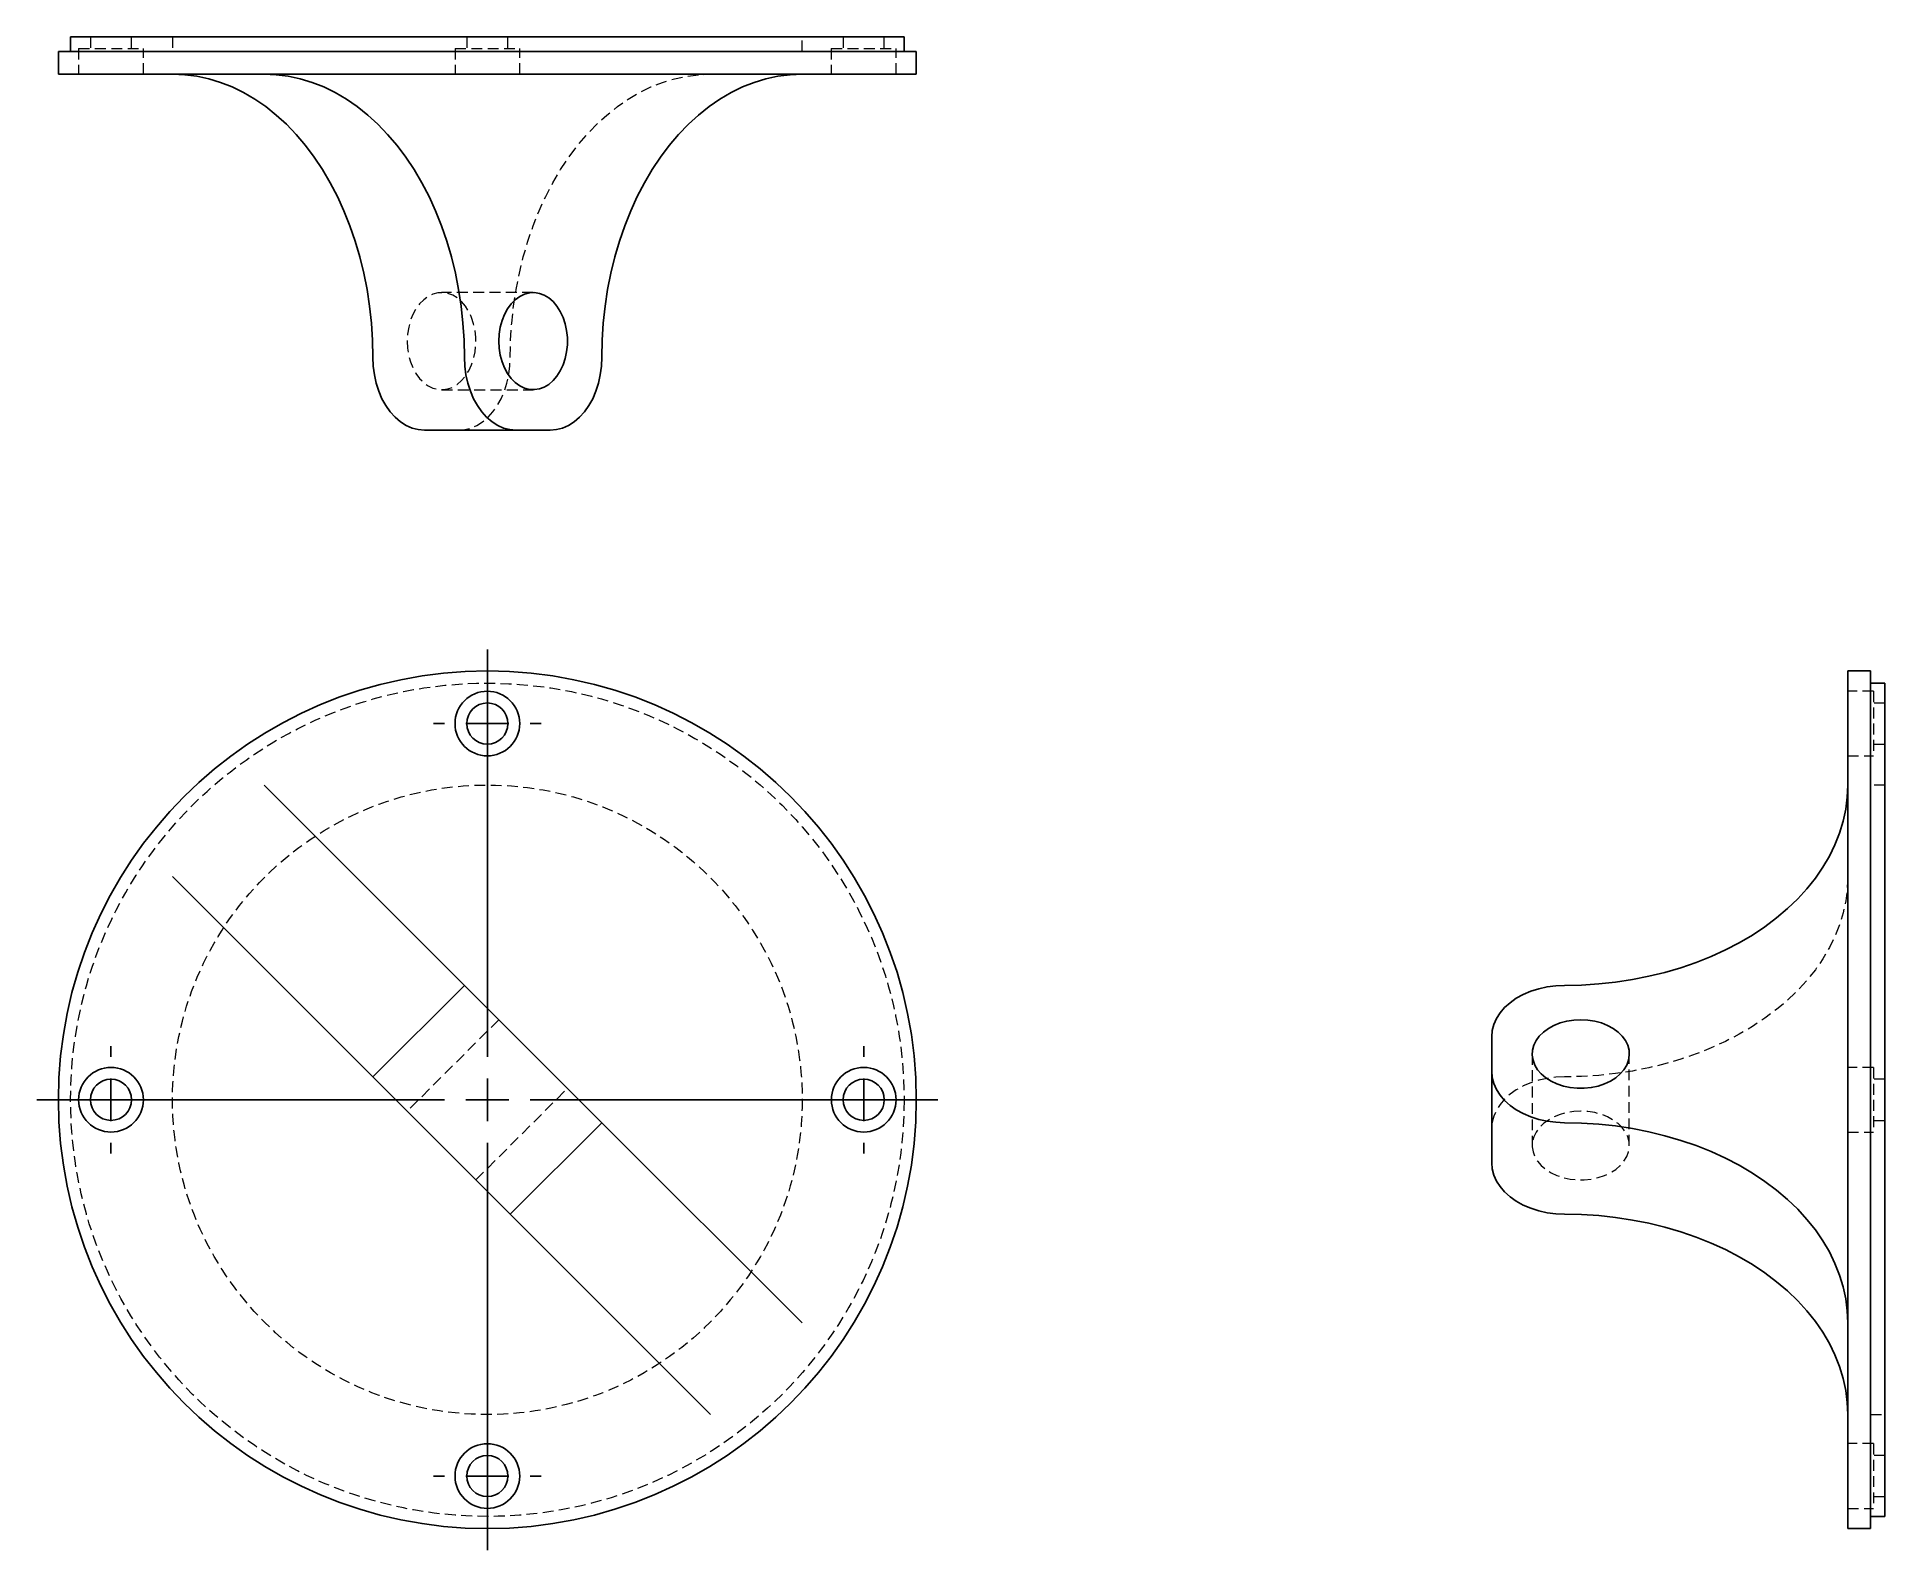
# Model space of a CAD drawing. Header units: millimetres. Extents: x 30 to 246, y 4 to 181.
import ezdxf

# ---------------------------------------------------------------- set-up
doc = ezdxf.new("R2010")
doc.units = ezdxf.units.MM
doc.linetypes.add('HIDDEN', pattern=[1.905, 1.27, -0.635])
doc.layers.add('10', color=7, linetype='Continuous')

# ---------------------------------------------------------------- blocks, each defined once
blk = doc.blocks.new('SW_CENTERMARKSYMBOL_0')
at = {"layer": '10', "color": 0}
for p, q in [((0, 5), (0, 52.5)), ((0, 0), (0, 2.5)), ((-5, 0), (-52.5, 0)), ((0, 0), (-2.5, 0)), ((0, 0), (0, -2.5)), ((0, 0), (2.5, 0)), ((5, 0), (52.5, 0)), ((0, -5), (0, -52.5))]:
    blk.add_line(p, q, dxfattribs=at)
blk = doc.blocks.new('SW_CENTERMARKSYMBOL_1')
at = {"layer": '10', "color": 0}
for p, q in [((0, 5), (0, 6.27)), ((0, 0), (0, 2.5)), ((-5, 0), (-6.27, 0)), ((0, 0), (-2.5, 0)), ((0, 0), (0, -2.5)), ((0, 0), (2.5, 0)), ((5, 0), (6.27, 0)), ((0, -5), (0, -6.27))]:
    blk.add_line(p, q, dxfattribs=at)
blk = doc.blocks.new('SW_CENTERMARKSYMBOL_2')
at = {"layer": '10', "color": 0}
for p, q in [((0, 5), (0, 6.27)), ((0, 0), (0, 2.5)), ((-5, 0), (-6.27, 0)), ((0, 0), (-2.5, 0)), ((0, 0), (0, -2.5)), ((0, 0), (2.5, 0)), ((5, 0), (6.27, 0)), ((0, -5), (0, -6.27))]:
    blk.add_line(p, q, dxfattribs=at)
blk = doc.blocks.new('SW_CENTERMARKSYMBOL_3')
at = {"layer": '10', "color": 0}
for p, q in [((0, 5), (0, 6.27)), ((0, 0), (0, 2.5)), ((-5, 0), (-6.27, 0)), ((0, 0), (-2.5, 0)), ((0, 0), (0, -2.5)), ((0, 0), (2.5, 0)), ((5, 0), (6.27, 0)), ((0, -5), (0, -6.27))]:
    blk.add_line(p, q, dxfattribs=at)
blk = doc.blocks.new('SW_CENTERMARKSYMBOL_4')
at = {"layer": '10', "color": 0}
for p, q in [((0, 5), (0, 6.27)), ((0, 0), (0, 2.5)), ((-5, 0), (-6.27, 0)), ((0, 0), (-2.5, 0)), ((0, 0), (0, -2.5)), ((0, 0), (2.5, 0)), ((5, 0), (6.27, 0)), ((0, -5), (0, -6.27))]:
    blk.add_line(p, q, dxfattribs=at)

msp = doc.modelspace()

# ---------------------------------------------------------------- linework, layer by layer
at = {"color": 7, "linetype": 'Continuous', "lineweight": 25}
for p, q in [((33, 179.23), (33, 176.58)), ((33, 179.23), (133, 179.23)), ((34.42, 180.92), (34.42, 179.23)), ((34.42, 180.92), (131.58, 180.92)), ((131.58, 179.23), (131.58, 180.92)), ((133, 176.58), (133, 179.23)), ((133, 176.58), (33, 176.58)), ((75.66, 135.08), (86.34, 135.08)), ((90.34, 135.08), (86.34, 135.08)), ((244.23, 107), (241.58, 107)), ((241.58, 57), (241.58, 107)), ((244.23, 107), (244.23, 57)), ((245.92, 105.58), (244.23, 105.58)), ((245.92, 105.58), (245.92, 57)), ((80.33, 70.34), (56.98, 93.69)), ((46.31, 83.02), (69.66, 59.67)), ((69.66, 59.67), (80.33, 70.34)), ((86.34, 64.34), (80.33, 70.34)), ((90.34, 60.34), (86.34, 64.34)), ((200.08, 60.34), (200.08, 64.34)), ((96.34, 54.33), (90.34, 60.34)), ((200.08, 60.34), (200.08, 49.66)), ((69.66, 59.67), (75.66, 53.66)), ((241.58, 7), (241.58, 57)), ((244.23, 57), (244.23, 7)), ((245.92, 57), (245.92, 8.42)), ((96.34, 54.33), (85.67, 43.66)), ((119.69, 30.98), (96.34, 54.33)), ((75.66, 53.66), (79.66, 49.66)), ((79.66, 49.66), (85.67, 43.66)), ((85.67, 43.66), (109.02, 20.31)), ((241.58, 7), (244.23, 7)), ((244.23, 8.42), (245.92, 8.42))]:
    msp.add_line(p, q, dxfattribs=at)
at = {"color": 7, "linetype": 'HIDDEN', "lineweight": 18}
for p, q in [((35.36, 179.57), (42.91, 179.57)), ((35.36, 179.57), (35.36, 176.58)), ((36.74, 180.92), (36.74, 179.57)), ((41.53, 179.57), (41.53, 180.92)), ((42.91, 176.58), (42.91, 179.57)), ((46.3, 180.92), (46.3, 179.23)), ((79.23, 179.57), (86.77, 179.57)), ((79.23, 179.57), (79.23, 176.58)), ((80.6, 180.92), (80.6, 179.57)), ((85.4, 179.57), (85.4, 180.92)), ((86.77, 176.58), (86.77, 179.57)), ((119.7, 179.23), (119.7, 180.92)), ((123.09, 179.57), (130.64, 179.57)), ((123.09, 179.57), (123.09, 176.58)), ((124.47, 180.92), (124.47, 179.57)), ((129.26, 179.57), (129.26, 180.92)), ((130.64, 176.58), (130.64, 179.57)), ((88.34, 151.11), (77.66, 151.11)), ((77.66, 139.79), (88.34, 139.79)), ((244.57, 104.64), (241.58, 104.64)), ((244.57, 104.64), (244.57, 100.87)), ((245.92, 103.26), (244.57, 103.26)), ((244.57, 100.87), (244.57, 97.09)), ((241.58, 97.09), (244.57, 97.09)), ((244.57, 98.47), (245.92, 98.47)), ((245.92, 93.7), (244.23, 93.7)), ((84.33, 66.34), (73.66, 55.67)), ((204.79, 62.34), (204.79, 51.66)), ((216.11, 51.66), (216.11, 62.34)), ((244.57, 60.77), (241.58, 60.77)), ((244.57, 60.77), (244.57, 57)), ((81.67, 47.66), (92.34, 58.33)), ((245.92, 59.4), (244.57, 59.4)), ((244.57, 57), (244.57, 53.23)), ((244.57, 54.6), (245.92, 54.6)), ((241.58, 53.23), (244.57, 53.23)), ((244.23, 20.3), (245.92, 20.3)), ((244.57, 16.91), (241.58, 16.91)), ((244.57, 16.91), (244.57, 13.13)), ((245.92, 15.53), (244.57, 15.53)), ((244.57, 13.13), (244.57, 9.36)), ((241.58, 9.36), (244.57, 9.36)), ((244.57, 10.74), (245.92, 10.74))]:
    msp.add_line(p, q, dxfattribs=at)
at = {"color": 7, "linetype": 'Continuous', "lineweight": 25, "flags": 128}
for points in [[(46.31, 176.58), (47.72, 176.52), (49.12, 176.34), (50.52, 176.04), (51.9, 175.63), (53.26, 175.09), (54.59, 174.44), (55.89, 173.68), (57.16, 172.8), (58.39, 171.82), (59.57, 170.74), (60.71, 169.56), (61.79, 168.28), (62.82, 166.91), (63.79, 165.46), (64.69, 163.93), (65.53, 162.32), (66.29, 160.65), (66.98, 158.91), (67.6, 157.12), (68.14, 155.27), (68.6, 153.39), (68.98, 151.47), (69.28, 149.52), (69.49, 147.55), (69.62, 145.56), (69.66, 143.57)], [(80.33, 143.57), (80.29, 145.56), (80.16, 147.55), (79.95, 149.52), (79.65, 151.47), (79.27, 153.39), (78.81, 155.27), (78.27, 157.12), (77.66, 158.91), (76.96, 160.65), (76.2, 162.32), (75.36, 163.93), (74.46, 165.46), (73.49, 166.91), (72.47, 168.28), (71.38, 169.56), (70.25, 170.74), (69.06, 171.82), (67.83, 172.8), (66.57, 173.68), (65.26, 174.44), (63.93, 175.09), (62.57, 175.63), (61.19, 176.04), (59.8, 176.34), (58.39, 176.52), (56.98, 176.58)], [(119.69, 176.58), (118.28, 176.52), (116.88, 176.34), (115.48, 176.04), (114.1, 175.63), (112.74, 175.09), (111.41, 174.44), (110.11, 173.68), (108.84, 172.8), (107.61, 171.82), (106.43, 170.74), (105.29, 169.56), (104.21, 168.28), (103.18, 166.91), (102.21, 165.46), (101.31, 163.93), (100.47, 162.32), (99.71, 160.65), (99.02, 158.91), (98.4, 157.12), (97.86, 155.27), (97.4, 153.39), (97.02, 151.47), (96.72, 149.52), (96.51, 147.55), (96.38, 145.56), (96.34, 143.57)], [(84.33, 145.45), (84.38, 146.28), (84.5, 147.08), (84.71, 147.86), (85, 148.58), (85.36, 149.23), (85.78, 149.8), (86.25, 150.28), (86.77, 150.66), (87.32, 150.93), (87.9, 151.08), (88.48, 151.11), (89.06, 151.02), (89.63, 150.81), (90.17, 150.49), (90.67, 150.06), (91.11, 149.53), (91.5, 148.91), (91.83, 148.22), (92.08, 147.47), (92.24, 146.68), (92.33, 145.87), (92.33, 145.04), (92.24, 144.22), (92.08, 143.43), (91.83, 142.68), (91.5, 141.99), (91.11, 141.38), (90.67, 140.85), (90.17, 140.42), (89.63, 140.1), (89.06, 139.89), (88.48, 139.8), (87.9, 139.83), (87.32, 139.98), (86.77, 140.24), (86.25, 140.62), (85.78, 141.1), (85.36, 141.68), (85, 142.33), (84.71, 143.05), (84.5, 143.82), (84.38, 144.63), (84.33, 145.45)], [(69.66, 143.57), (69.7, 142.54), (69.83, 141.53), (70.05, 140.56), (70.35, 139.62), (70.72, 138.74), (71.17, 137.94), (71.68, 137.21), (72.25, 136.58), (72.87, 136.05), (73.53, 135.63), (74.23, 135.32), (74.94, 135.14), (75.66, 135.08)], [(86.34, 135.08), (85.61, 135.14), (84.9, 135.32), (84.21, 135.63), (83.55, 136.05), (82.92, 136.58), (82.35, 137.21), (81.84, 137.94), (81.39, 138.74), (81.02, 139.62), (80.72, 140.56), (80.51, 141.53), (80.38, 142.54), (80.33, 143.57)], [(96.34, 143.57), (96.3, 142.54), (96.17, 141.53), (95.95, 140.56), (95.65, 139.62), (95.28, 138.74), (94.83, 137.94), (94.32, 137.21), (93.75, 136.58), (93.13, 136.05), (92.47, 135.63), (91.77, 135.32), (91.06, 135.14), (90.34, 135.08)], [(208.57, 70.34), (210.56, 70.38), (212.55, 70.51), (214.52, 70.72), (216.47, 71.02), (218.39, 71.4), (220.27, 71.86), (222.12, 72.4), (223.91, 73.02), (225.65, 73.71), (227.32, 74.47), (228.93, 75.31), (230.46, 76.21), (231.91, 77.18), (233.28, 78.21), (234.56, 79.29), (235.74, 80.43), (236.82, 81.61), (237.8, 82.84), (238.68, 84.11), (239.44, 85.41), (240.09, 86.74), (240.63, 88.1), (241.04, 89.48), (241.34, 90.88), (241.52, 92.28), (241.58, 93.69)], [(200.08, 64.34), (200.14, 65.06), (200.32, 65.77), (200.63, 66.47), (201.05, 67.13), (201.58, 67.75), (202.21, 68.32), (202.94, 68.83), (203.74, 69.28), (204.62, 69.65), (205.56, 69.95), (206.53, 70.17), (207.54, 70.3), (208.57, 70.34)], [(210.45, 66.34), (211.28, 66.3), (212.08, 66.17), (212.86, 65.96), (213.58, 65.67), (214.23, 65.32), (214.8, 64.9), (215.28, 64.42), (215.66, 63.9), (215.93, 63.35), (216.08, 62.77), (216.11, 62.19), (216.02, 61.61), (215.81, 61.04), (215.49, 60.51), (215.06, 60.01), (214.53, 59.56), (213.91, 59.17), (213.22, 58.85), (212.47, 58.6), (211.68, 58.43), (210.87, 58.34), (210.04, 58.34), (209.22, 58.43), (208.43, 58.6), (207.68, 58.85), (206.99, 59.17), (206.38, 59.56), (205.85, 60.01), (205.42, 60.51), (205.1, 61.04), (204.89, 61.61), (204.8, 62.19), (204.83, 62.77), (204.98, 63.35), (205.24, 63.9), (205.62, 64.42), (206.1, 64.9), (206.68, 65.32), (207.33, 65.67), (208.05, 65.96), (208.82, 66.17), (209.63, 66.3), (210.45, 66.34)], [(208.57, 54.33), (207.54, 54.38), (206.53, 54.51), (205.56, 54.72), (204.62, 55.02), (203.74, 55.39), (202.94, 55.84), (202.21, 56.35), (201.58, 56.92), (201.05, 57.55), (200.63, 58.21), (200.32, 58.9), (200.14, 59.61), (200.08, 60.34)], [(241.58, 30.98), (241.52, 32.39), (241.34, 33.8), (241.04, 35.19), (240.63, 36.57), (240.09, 37.93), (239.44, 39.26), (238.68, 40.57), (237.8, 41.83), (236.82, 43.06), (235.74, 44.25), (234.56, 45.38), (233.28, 46.47), (231.91, 47.49), (230.46, 48.46), (228.93, 49.36), (227.32, 50.2), (225.65, 50.96), (223.91, 51.66), (222.12, 52.27), (220.27, 52.81), (218.39, 53.27), (216.47, 53.65), (214.52, 53.95), (212.55, 54.16), (210.56, 54.29), (208.57, 54.33)], [(200.08, 49.66), (200.14, 48.94), (200.32, 48.23), (200.63, 47.53), (201.05, 46.87), (201.58, 46.25), (202.21, 45.68), (202.94, 45.17), (203.74, 44.72), (204.62, 44.35), (205.56, 44.05), (206.53, 43.83), (207.54, 43.7), (208.57, 43.66)], [(208.57, 43.66), (210.56, 43.62), (212.55, 43.49), (214.52, 43.28), (216.47, 42.98), (218.39, 42.6), (220.27, 42.14), (222.12, 41.6), (223.91, 40.98), (225.65, 40.29), (227.32, 39.53), (228.93, 38.69), (230.46, 37.79), (231.91, 36.82), (233.28, 35.79), (234.56, 34.71), (235.74, 33.57), (236.82, 32.39), (237.8, 31.16), (238.68, 29.89), (239.44, 28.59), (240.09, 27.26), (240.63, 25.9), (241.04, 24.52), (241.34, 23.12), (241.52, 21.72), (241.58, 20.31)]]:
    msp.add_lwpolyline(points, dxfattribs=at)
at = {"color": 7, "linetype": 'HIDDEN', "lineweight": 18, "flags": 128}
for points in [[(85.67, 143.57), (85.71, 145.56), (85.84, 147.55), (86.05, 149.52), (86.35, 151.47), (86.73, 153.39), (87.19, 155.27), (87.73, 157.12), (88.34, 158.91), (89.04, 160.65), (89.8, 162.32), (90.64, 163.93), (91.54, 165.46), (92.51, 166.91), (93.53, 168.28), (94.62, 169.56), (95.75, 170.74), (96.94, 171.82), (98.17, 172.8), (99.43, 173.68), (100.74, 174.44), (102.07, 175.09), (103.43, 175.63), (104.81, 176.04), (106.2, 176.34), (107.61, 176.52), (109.02, 176.58)], [(73.66, 145.45), (73.7, 144.63), (73.83, 143.82), (74.04, 143.05), (74.33, 142.33), (74.68, 141.68), (75.1, 141.1), (75.58, 140.62), (76.1, 140.24), (76.65, 139.98), (77.23, 139.83), (77.81, 139.8), (78.39, 139.89), (78.96, 140.1), (79.49, 140.42), (79.99, 140.85), (80.44, 141.38), (80.83, 141.99), (81.15, 142.68), (81.4, 143.43), (81.57, 144.22), (81.66, 145.04), (81.66, 145.87), (81.57, 146.68), (81.4, 147.47), (81.15, 148.22), (80.83, 148.91), (80.44, 149.53), (79.99, 150.06), (79.49, 150.49), (78.96, 150.81), (78.39, 151.02), (77.81, 151.11), (77.23, 151.08), (76.65, 150.93), (76.1, 150.66), (75.58, 150.28), (75.1, 149.8), (74.68, 149.23), (74.33, 148.58), (74.04, 147.86), (73.83, 147.08), (73.7, 146.28), (73.66, 145.45)], [(79.66, 135.08), (80.39, 135.14), (81.1, 135.32), (81.79, 135.63), (82.45, 136.05), (83.08, 136.58), (83.65, 137.21), (84.16, 137.94), (84.61, 138.74), (84.98, 139.62), (85.28, 140.56), (85.49, 141.53), (85.62, 142.54), (85.67, 143.57)], [(241.58, 83.02), (241.52, 81.61), (241.34, 80.2), (241.04, 78.81), (240.63, 77.43), (240.09, 76.07), (239.44, 74.74), (238.68, 73.43), (237.8, 72.17), (236.82, 70.94), (235.74, 69.75), (234.56, 68.62), (233.28, 67.53), (231.91, 66.51), (230.46, 65.54), (228.93, 64.64), (227.32, 63.8), (225.65, 63.04), (223.91, 62.34), (222.12, 61.73), (220.27, 61.19), (218.39, 60.73), (216.47, 60.35), (214.52, 60.05), (212.55, 59.84), (210.56, 59.71), (208.57, 59.67)], [(208.57, 59.67), (207.54, 59.62), (206.53, 59.49), (205.56, 59.28), (204.62, 58.98), (203.74, 58.61), (202.94, 58.16), (202.21, 57.65), (201.58, 57.08), (201.05, 56.45), (200.63, 55.79), (200.32, 55.1), (200.14, 54.39), (200.08, 53.66)], [(210.45, 55.67), (209.63, 55.62), (208.82, 55.5), (208.05, 55.29), (207.33, 55), (206.68, 54.64), (206.1, 54.22), (205.62, 53.75), (205.24, 53.23), (204.98, 52.68), (204.83, 52.1), (204.8, 51.52), (204.89, 50.94), (205.1, 50.37), (205.42, 49.83), (205.85, 49.33), (206.38, 48.89), (206.99, 48.5), (207.68, 48.17), (208.43, 47.92), (209.22, 47.76), (210.04, 47.67), (210.87, 47.67), (211.68, 47.76), (212.47, 47.92), (213.22, 48.17), (213.91, 48.5), (214.53, 48.89), (215.06, 49.33), (215.49, 49.83), (215.81, 50.37), (216.02, 50.94), (216.11, 51.52), (216.08, 52.1), (215.93, 52.68), (215.66, 53.23), (215.28, 53.75), (214.8, 54.22), (214.23, 54.64), (213.58, 55), (212.86, 55.29), (212.08, 55.5), (211.28, 55.62), (210.45, 55.67)]]:
    msp.add_lwpolyline(points, dxfattribs=at)
at = {"color": 7, "linetype": 'Continuous', "lineweight": 25}
for centre, radius in [((83, 57), 50), ((83, 100.87), 3.77), ((83, 100.87), 2.4), ((39.13, 57), 3.77), ((126.87, 57), 3.77), ((39.13, 57), 2.4), ((126.87, 57), 2.4), ((83, 13.13), 3.77), ((83, 13.13), 2.4)]:
    msp.add_circle(centre, radius, dxfattribs=at)
at = {"color": 7, "linetype": 'HIDDEN', "lineweight": 18}
for radius in [48.58, 36.7]:
    msp.add_circle((83, 57), radius, dxfattribs=at)

# ---------------------------------------------------------------- block references
at = {"layer": '10'}
for name, p in [('SW_CENTERMARKSYMBOL_0', (83, 57)), ('SW_CENTERMARKSYMBOL_4', (83, 100.87)), ('SW_CENTERMARKSYMBOL_2', (39.13, 57)), ('SW_CENTERMARKSYMBOL_1', (126.87, 57)), ('SW_CENTERMARKSYMBOL_3', (83, 13.13))]:
    msp.add_blockref(name, p, dxfattribs=at)

doc.saveas('drawing.dxf')
